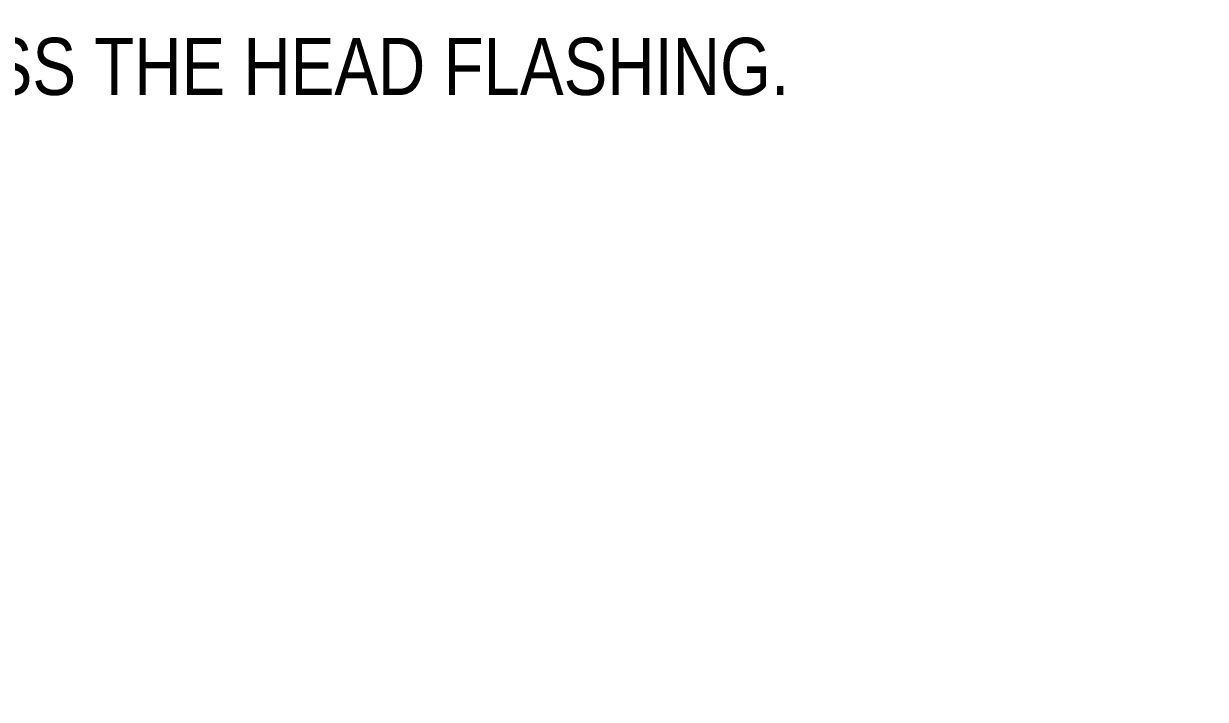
# Model space of a CAD drawing. Header units: inches. Extents: x -26 to 76, y -15 to 22.
# Drawn here: x 62.772 to 66.002, y 1.996 to 3.844 of the extents above; entities that cross this region are included whole.
import ezdxf

# ---------------------------------------------------------------- set-up
doc = ezdxf.new("R2010")
doc.units = ezdxf.units.IN
doc.header["$MEASUREMENT"] = 0
doc.layers.add('.ATI-TEXT_2', color=7, linetype='Continuous', lineweight=0)
doc.layers.add('G-ANNO-TTLB', color=7, linetype='Continuous', lineweight=0)

# ---------------------------------------------------------------- blocks, each defined once
blk = doc.blocks.new('Block_414')
at = {"layer": '.ATI-TEXT_2', "insert": (60.6469, 3.6469), "char_height": 0.2, "attachment_point": 7}
blk.add_mtext('\\C18;\\c0;\\FArial Narrow|b0|i0|c1;\\H0.156297;\\W1.000000;SO IT LAYS FLAT ACROSS THE HEAD FLASHING.', dxfattribs=at)

msp = doc.modelspace()

# ---------------------------------------------------------------- hatches: boundary and pattern name
at = {"layer": 'G-ANNO-TTLB', "true_color": 0xb9529f, "transparency": 33554687}
h = msp.add_hatch(color=233, dxfattribs=at)
edge = h.paths.add_edge_path()
edge.add_spline(control_points=[(71.2273, -15.1345), (71.2273, -15.1345), (30.5273, -15.1345), (30.5273, -15.1345), (30.5273, -15.1345), (30.5273, 19.0008), (30.5273, 19.0008), (30.5273, 19.0008), (71.2273, 19.0008), (71.2273, 19.0008), (71.2273, 19.0008), (71.2273, -15.1345), (71.2273, -15.1345)], knot_values=[0, 0, 0, 0, 1, 1, 1, 2, 2, 2, 3, 3, 3, 4, 4, 4, 4], degree=3, periodic=0)
edge = h.paths.add_edge_path()
edge.add_spline(control_points=[(30.6523, 18.8757), (30.6523, 18.8757), (30.6523, -15.0095), (30.6523, -15.0095), (30.6523, -15.0095), (71.1023, -15.0095), (71.1023, -15.0095), (71.1023, -15.0095), (71.1023, 18.8757), (71.1023, 18.8757), (71.1023, 18.8757), (30.6523, 18.8757), (30.6523, 18.8757)], knot_values=[0, 0, 0, 0, 1, 1, 1, 2, 2, 2, 3, 3, 3, 4, 4, 4, 4], degree=3, periodic=0)
edge.add_line((30.6523, 18.8757), (30.6523, 18.8757))

# ---------------------------------------------------------------- linework, layer by layer
at = {"layer": 'G-ANNO-TTLB'}
for points in [[(71.2273, -15.1345), (71.2273, -15.1345), (30.5273, -15.1345), (30.5273, -15.1345), (30.5273, -15.1345), (30.5273, 19.0008), (30.5273, 19.0008), (30.5273, 19.0008), (71.2273, 19.0008), (71.2273, 19.0008), (71.2273, 19.0008), (71.2273, -15.1345), (71.2273, -15.1345)], [(30.6523, 18.8757), (30.6523, 18.8757), (30.6523, -15.0095), (30.6523, -15.0095), (30.6523, -15.0095), (71.1023, -15.0095), (71.1023, -15.0095), (71.1023, -15.0095), (71.1023, 18.8757), (71.1023, 18.8757), (71.1023, 18.8757), (30.6523, 18.8757), (30.6523, 18.8757)]]:
    msp.add_open_spline(points, degree=3, knots=[0, 0, 0, 0, 1, 1, 1, 2, 2, 2, 3, 3, 3, 4, 4, 4, 4], dxfattribs=at)

# ---------------------------------------------------------------- block references
at = {"layer": '.ATI-TEXT_2'}
msp.add_blockref('Block_414', (0, 0), dxfattribs=at)

doc.saveas('drawing.dxf')
